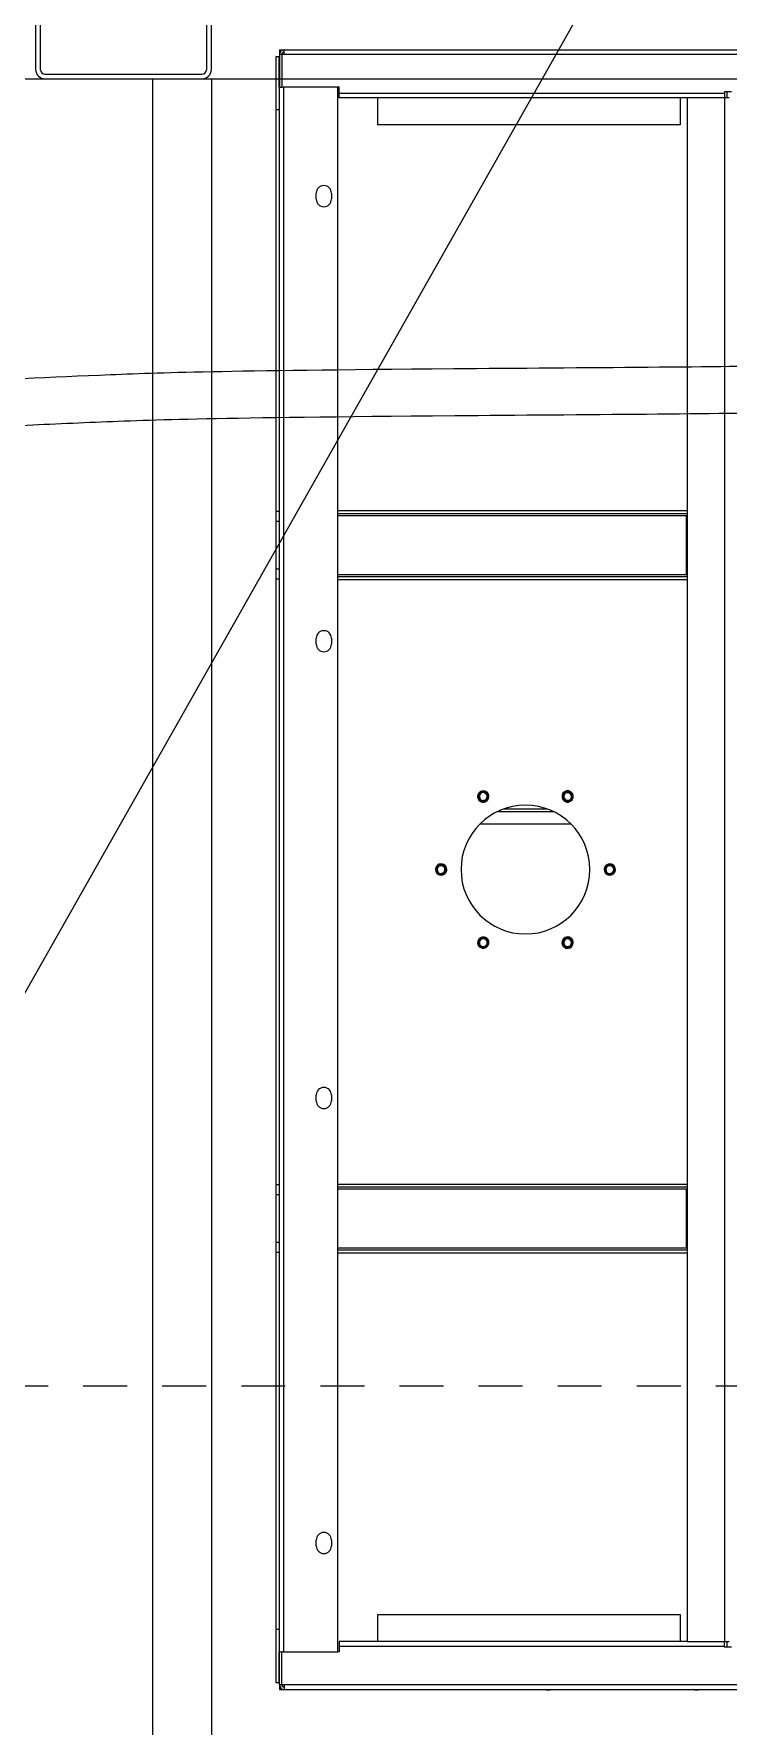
# Model space of a CAD drawing. Header units: millimetres. Extents: x 0 to 87554, y -20854 to 20404.
# Drawn here: x 11251 to 11843, y 5872 to 7317 of the extents above; entities that cross this region are included whole.
import ezdxf

# ---------------------------------------------------------------- set-up
doc = ezdxf.new("R2010")
doc.units = ezdxf.units.MM
doc.linetypes.add('CENTER', pattern=[50.8, 31.75, -6.35, 6.35, -6.35])
doc.linetypes.add('JIS_02_0.7', pattern=[1.35, 0.75, -0.6])
doc.layers.get('0').update_dxf_attribs({"lineweight": 15})
doc.layers.add('2', color=4, linetype='CENTER')
doc.layers.add('CO', color=7, linetype='Continuous', lineweight=9)
doc.layers.add('THICK', color=7, linetype='Continuous', lineweight=0)
doc.styles.get("Standard").update_dxf_attribs({"font": 'isocp.shx', "width": 0.707, "bigfont": 'hztxt.shx'})
doc.dimstyles.new('DJ', dxfattribs={"dimtxt": 75, "dimasz": 75, "dimexe": 20, "dimexo": 0, "dimgap": 20, "dimtad": 1, "dimdec": 1, "dimtxsty": 'Standard', "dimcen": 10, "dimclrd": 95, "dimclre": 95, "dimclrt": 95, "dimadec": 0, "dimazin": 0, "dimtfac": 1, "dimtdec": 1, "dimtmove": 1, "dimatfit": 3, "dimfxl": 1, "dimlwd": 13, "dimlwe": 15, "dimarcsym": 0})

# ---------------------------------------------------------------- blocks, each defined once
blk = doc.blocks.new('A$C1B2D4C3C')
at = {"color": 87, "linetype": 'Continuous', "lineweight": 25}
for p, q in [((8, 1001), (8, 997)), ((12, 1001), (8, 1001)), ((12, 1001), (40, 1001)), ((12, 999), (12, 1001)), ((12, 999), (40, 999)), ((12, 997), (12, 998.9)), ((12, 998.9), (40, 998.9)), ((14, 1004.1), (14, 1001.1)), ((59, 1004.1), (14, 1004.1)), ((14, 1001.1), (40, 1001.1)), ((23, 999), (23, 998.9)), ((1376, 1001.1), (40, 1001.1)), ((40, 1001.1), (40, 1001)), ((40, 1001), (40, 999)), ((40, 999), (40, 998.9)), ((40, 997.7), (40, 998.9)), ((40, 997.7), (40, 997.1)), ((40, 997.1), (1376, 997.1)), ((40, 997.1), (40, 951.1)), ((59, 1001.1), (59, 1004.1)), ((381.3, 1004.1), (59, 1004.1)), ((389.5, 1004.1), (381.3, 1004.1)), ((381.3, 1004.1), (381.3, 1001.1)), ((389.5, 1001.1), (389.5, 1004.1)), ((430.5, 1004.1), (389.5, 1004.1)), ((430.5, 1004.1), (430.5, 1001.1)), ((438.7, 1004.1), (430.5, 1004.1)), ((438.7, 1001.1), (438.7, 1004.1)), ((956.3, 1004.1), (438.7, 1004.1)), ((964.5, 1004.1), (956.3, 1004.1)), ((956.3, 1004.1), (956.3, 1001.1)), ((964.5, 1001.1), (964.5, 1004.1)), ((1005.5, 1004.1), (964.5, 1004.1)), ((1005.5, 1004.1), (1005.5, 1001.1)), ((1013.7, 1004.1), (1005.5, 1004.1)), ((1013.7, 1001.1), (1013.7, 1004.1)), ((1357, 1004.1), (1013.7, 1004.1)), ((1357, 1004.1), (1357, 1001.1)), ((1402, 1004.1), (1357, 1004.1)), ((1376, 1001.1), (1402, 1001.1)), ((1376, 1001), (1376, 1001.1)), ((1404, 1001), (1376, 1001)), ((1376, 1001), (1376, 999)), ((1404, 999), (1376, 999)), ((1376, 998.9), (1376, 999)), ((1404, 998.9), (1376, 998.9)), ((1376, 997.7), (1376, 998.9)), ((1376, 997.1), (1376, 997.7)), ((1376, 951.1), (1376, 997.1)), ((1393, 998.9), (1393, 999)), ((1402, 1001.1), (1402, 1004.1)), ((1408, 1001), (1404, 1001)), ((1404, 999), (1404, 1001)), ((1404, 997), (1404, 998.9)), ((1408, 1001), (1408, 997)), ((8, 997), (8, 90.5)), ((12, 997), (8, 997)), ((12, 90.5), (12, 997)), ((1404, 90.5), (1404, 997)), ((1404, 997), (1408, 997)), ((1408, 997), (1408, 90.5)), ((130.5, 969.6), (135.5, 969.6)), ((510.5, 969.6), (515.5, 969.6)), ((900.5, 969.6), (905.5, 969.6)), ((1280.5, 969.6), (1285.5, 969.6)), ((135.5, 956.6), (130.5, 956.6)), ((515.5, 956.6), (510.5, 956.6)), ((905.5, 956.6), (900.5, 956.6)), ((1285.5, 956.6), (1280.5, 956.6)), ((40, 951.1), (1376, 951.1)), ((40, 950), (40, 951.1)), ((45, 950), (40, 950)), ((45, 950), (45, 621)), ((49, 950), (45, 950)), ((49, 653), (49, 950)), ((380.5, 653), (380.5, 951.1)), ((383, 653), (383, 951.1)), ((385, 951.1), (385, 653.5)), ((435, 653.5), (435, 951.1)), ((437, 951.1), (437, 653)), ((439.5, 951.1), (439.5, 653)), ((955.5, 653), (955.5, 951.1)), ((958, 653), (958, 951.1)), ((960, 951.1), (960, 653.5)), ((1010, 653.5), (1010, 951.1)), ((1012, 951.1), (1012, 653)), ((1014.5, 951.1), (1014.5, 653)), ((1367, 950), (1371, 950)), ((1367, 653), (1367, 950)), ((1371, 950), (1371, 621)), ((1371, 950), (1376, 950)), ((1376, 950), (1376, 951.1)), ((49, 917), (72, 917)), ((72, 917), (72, 659)), ((1344, 917), (1367, 917)), ((1344, 659), (1344, 917)), ((703.9, 863.3), (704, 863.3)), ((704.7, 863.3), (704, 863.3)), ((711.3, 862.7), (712, 862.7)), ((712.1, 862.7), (712, 862.7)), ((643.3, 823.6), (643.4, 823.7)), ((643.7, 824.3), (643.4, 823.7)), ((647.5, 829.7), (647.9, 830.3)), ((648, 830.4), (647.9, 830.3)), ((747, 829.8), (747, 752.2)), ((768.6, 830.7), (768.7, 830.6)), ((768.9, 830), (768.7, 830.6)), ((771.8, 824), (772.1, 823.4)), ((757.5, 814.9), (757.5, 767.1)), ((759.6, 772.1), (759.6, 809.9)), ((772.1, 823.3), (772.1, 823.4)), ((7.6, 773.3), (8, 774)), ((7.6, 773.3), (7.6, 769.7)), ((8, 769), (7.6, 769.7)), ((7.6, 769.7), (7.6, 769.7)), ((7.6, 769.7), (8, 769.1)), ((643.9, 758.7), (643.9, 758.6)), ((644.2, 758), (643.9, 758.6)), ((647.1, 752), (647.3, 751.4)), ((768, 751.6), (768.1, 751.7)), ((768.5, 752.3), (768.1, 751.7)), ((772.3, 757.7), (772.6, 758.3)), ((772.7, 758.4), (772.6, 758.3)), ((647.4, 751.3), (647.3, 751.4)), ((703.9, 719.3), (704, 719.3)), ((704.7, 719.3), (704, 719.3)), ((711.3, 718.7), (712, 718.7)), ((712.1, 718.7), (712, 718.7)), ((72, 659), (49, 659)), ((1367, 653), (49, 653)), ((49, 653), (49, 621)), ((384.7, 653), (385, 653.5)), ((385, 653.5), (384.7, 653)), ((385, 653.5), (435, 653.5)), ((435, 653.5), (435.3, 653)), ((435.3, 653), (435, 653.5)), ((959.7, 653), (960, 653.5)), ((960, 653.5), (959.7, 653)), ((960, 653.5), (1010, 653.5)), ((1010, 653.5), (1010.3, 653)), ((1010.3, 653), (1010, 653.5)), ((1367, 659), (1344, 659)), ((1367, 621), (1367, 653)), ((7.6, 646.8), (8, 647.5)), ((7.6, 646.8), (7.6, 643.2)), ((8, 642.5), (7.6, 643.2)), ((7.6, 643.2), (7.6, 643.2)), ((7.6, 643.2), (8, 642.6)), ((44, 615), (44, 621)), ((44, 621), (45, 621)), ((49, 619), (44, 619)), ((45, 621), (49, 621)), ((1367, 621), (49, 621)), ((49, 621), (49, 617)), ((1371, 621), (1367, 621)), ((1367, 617), (1367, 621)), ((1372, 619), (1367, 619)), ((1372, 621), (1371, 621)), ((1372, 615), (1372, 621))]:
    blk.add_line(p, q, dxfattribs=at)
for centre, radius, start, end in [((12, 997), 4, 90, 180), ((12, 997), 2, 90, 180), ((16.7, 999.1), 0.2, 210, 270), ((1404, 997), 4, 0, 90), ((1404, 997), 2, 0, 90), ((130.5, 963.1), 6.5, 90, 270), ((135.5, 963.1), 6.5, 270, 90), ((510.5, 963.1), 6.5, 90, 270), ((515.5, 963.1), 6.5, 270, 90), ((900.5, 963.1), 6.5, 90, 270), ((905.5, 963.1), 6.5, 270, 90), ((1280.5, 963.1), 6.5, 90, 270), ((1285.5, 963.1), 6.5, 270, 90), ((708, 863), 4.86, 355.1046, 175.1046), ((708, 863), 4.09, 355.1046, 175.1046), ((708, 863), 4.86, 175.1046, 355.1046), ((708, 863), 4.09, 175.1046, 355.1046), ((708, 863), 4, 355.1046, 175.1046), ((708, 863), 4, 175.1046, 355.1046), ((708, 863), 3.32, 355.1046, 175.1046), ((708, 863), 3.32, 175.1046, 355.1046), ((708, 791), 55, 90, 270), ((708, 791), 55, 270, 90), ((645.6, 827), 4.86, 55.1046, 235.1046), ((645.6, 827), 4.09, 55.1046, 235.1046), ((645.6, 827), 4, 55.1046, 235.1046), ((645.6, 827), 3.32, 55.1046, 235.1046), ((645.6, 827), 4.86, 235.1046, 55.1046), ((645.6, 827), 4.09, 235.1046, 55.1046), ((645.6, 827), 4, 235.1046, 55.1046), ((645.6, 827), 3.32, 235.1046, 55.1046), ((770.4, 827), 4.86, 115.1046, 295.1046), ((770.4, 827), 4.09, 115.1046, 295.1046), ((770.4, 827), 4, 115.1046, 295.1046), ((770.4, 827), 3.32, 115.1046, 295.1046), ((770.4, 827), 4.86, 295.1046, 115.1046), ((770.4, 827), 4.09, 295.1046, 115.1046), ((770.4, 827), 4, 295.1046, 115.1046), ((770.4, 827), 3.32, 295.1046, 115.1046), ((645.6, 755), 4.86, 115.1046, 295.1046), ((645.6, 755), 4.09, 115.1046, 295.1046), ((645.6, 755), 4, 115.1046, 295.1046), ((645.6, 755), 3.32, 115.1046, 295.1046), ((645.6, 755), 4.86, 295.1046, 115.1046), ((645.6, 755), 4.09, 295.1046, 115.1046), ((645.6, 755), 4, 295.1046, 115.1046), ((645.6, 755), 3.32, 295.1046, 115.1046), ((770.4, 755), 4.86, 55.1046, 235.1046), ((770.4, 755), 4.09, 55.1046, 235.1046), ((770.4, 755), 4, 55.1046, 235.1046), ((770.4, 755), 3.32, 55.1046, 235.1046), ((770.4, 755), 4.86, 235.1046, 55.1046), ((770.4, 755), 4.09, 235.1046, 55.1046), ((770.4, 755), 4, 235.1046, 55.1046), ((770.4, 755), 3.32, 235.1046, 55.1046), ((708, 719), 4.86, 355.1046, 175.1046), ((708, 719), 4.09, 355.1046, 175.1046), ((708, 719), 4, 355.1046, 175.1046), ((708, 719), 4.86, 175.1046, 355.1046), ((708, 719), 4.09, 175.1046, 355.1046), ((708, 719), 4, 175.1046, 355.1046), ((708, 719), 3.32, 355.1046, 175.1046), ((708, 719), 3.32, 175.1046, 355.1046)]:
    blk.add_arc(centre, radius, start, end, dxfattribs=at)

msp = doc.modelspace()

# ---------------------------------------------------------------- linework, layer by layer
at = {"lineweight": -3}
msp.add_lwpolyline([(11402.388, 5046.757), (11352.388, 5046.757), (11352.388, 7278.757), (11402.388, 7278.757)], close=True, dxfattribs=at)
at = {"color": 5, "lineweight": -3}
for points, knots in [([(10138.248, 7088.725), (10151.144, 7092.005), (10164.071, 7095.293), (10187.621, 7101.164), (10198.229, 7103.765), (10215.851, 7107.955), (10222.844, 7109.584), (10243.877, 7114.35), (10257.929, 7117.359), (10303.712, 7126.628), (10340.554, 7132.245), (10456.37, 7147.058), (10470.636, 7154.22), (11106.061, 7014.732), (11136.433, 7016.906), (11216.646, 7021.899), (11266.443, 7024.243), (11365.897, 7028.207), (11415.556, 7029.827), (11741.212, 7032.344), (11867.259, 7033.219), (11927.039, 7035.017), (11970.776, 7035.928), (12010.877, 7037.633), (12027.25, 7038.376), (12076.347, 7040.785), (12109.08, 7042.634), (12217.56, 7049.401), (12293.324, 7055.16), (12418.3, 7065.332), (12589.64, 7069.506), (12638.85, 7073.683)], [0, 0, 0, 0, 39.90869459, 39.90869459, 72.45840992, 72.45840992, 93.79323409, 93.79323409, 136.46288243, 136.46288243, 232.53980227, 232.53980227, 424.69364194, 424.69364194, 515.36034045, 515.36034045, 664.2956147, 664.2956147, 813.23088895, 813.23088895, 891.51689433, 891.51689433, 962.95876498, 962.95876498, 1012.29595826, 1012.29595826, 1110.97034482, 1110.97034482, 1339.26709238, 1339.26709238, 1487.34740518, 1487.34740518, 1487.34740518, 1487.34740518]), ([(10148.108, 7049.959), (10160.945, 7053.224), (10173.753, 7056.482), (10197.07, 7062.296), (10207.587, 7064.875), (10224.999, 7069.015), (10231.898, 7070.622), (10252.595, 7075.311), (10266.433, 7078.272), (10313.059, 7086.691), (10340.959, 7091.685), (10445.02, 7105.059), (10451.546, 7111.831), (11083.678, 6972.878), (11118.389, 6975.558), (11178.971, 6979.538), (11204.821, 6981.017), (11256.535, 6983.657), (11282.401, 6984.818), (11360.031, 6987.987), (11411.824, 6989.682), (11739.661, 6992.27), (11865.676, 6993.141), (11925.812, 6994.942), (11969.931, 6995.862), (12010.787, 6997.589), (12027.519, 6998.344), (12077.728, 7000.798), (12111.184, 7002.686), (12178.06, 7006.861), (12211.481, 7009.147), (12311.697, 7016.442), (12378.447, 7021.888), (12592.285, 7029.587), (12617.262, 7031.707), (12642.233, 7033.826)], [0, 0, 0, 0, 39.7269061, 39.7269061, 72.42897964, 72.42897964, 93.89798441, 93.89798441, 136.83599394, 136.83599394, 222.71201302, 222.71201302, 394.46405118, 394.46405118, 499.1675563, 499.1675563, 576.97787912, 576.97787912, 654.78820194, 654.78820194, 810.40884757, 810.40884757, 888.48679191, 888.48679191, 960.8237947, 960.8237947, 1010.97746926, 1010.97746926, 1111.28481839, 1111.28481839, 1211.59216752, 1211.59216752, 1412.20686578, 1412.20686578, 1487.34740518, 1487.34740518, 1487.34740518, 1487.34740518])]:
    msp.add_open_spline(points, degree=3, knots=knots, dxfattribs=at)
at = {"layer": '2', "color": 1, "linetype": 'JIS_02_0.7', "ltscale": 50}
msp.add_line((6837.976, 6162.757), (13206.433, 6162.757), dxfattribs=at)
at = {"layer": 'CO'}
msp.add_lwpolyline([(12850.387, 7378.757), (7163.387, 7378.757), (7163.387, 7278.757), (12850.387, 7278.757)], close=True, dxfattribs=at)
for points in [[(11260.388, 7278.757), (11394.388, 7278.757, 0.41421356), (11402.388, 7286.757), (11402.388, 7370.757, 0.41421356), (11394.388, 7378.757), (11260.388, 7378.757, 0.41421356), (11252.388, 7370.757), (11252.388, 7286.757, 0.41421356)], [(11260.388, 7278.757), (11394.388, 7278.757, 0.41421356), (11402.388, 7286.757), (11402.388, 7370.757, 0.41421356), (11394.388, 7378.757), (11260.388, 7378.757, 0.41421356), (11252.388, 7370.757), (11252.388, 7286.757, 0.41421356)], [(11260.388, 7282.757), (11394.388, 7282.757, 0.41421356), (11398.388, 7286.757), (11398.388, 7370.757, 0.41421356), (11394.388, 7374.757), (11260.388, 7374.757, 0.41421356), (11256.388, 7370.757), (11256.388, 7286.757, 0.41421356)], [(11260.388, 7282.757), (11394.388, 7282.757, 0.41421356), (11398.388, 7286.757), (11398.388, 7370.757, 0.41421356), (11394.388, 7374.757), (11260.388, 7374.757, 0.41421356), (11256.388, 7370.757), (11256.388, 7286.757, 0.41421356)]]:
    msp.add_lwpolyline(points, format="xyb", close=True, dxfattribs=at)

# ---------------------------------------------------------------- block references
at = {"rotation": 90}
msp.add_blockref('A$C1B2D4C3C', (12461.462, 5895.547), dxfattribs=at)

# ---------------------------------------------------------------- leaders
at = {"layer": 'THICK', "lineweight": -3}
msp.add_leader([(11067.387, 6187.492), (11988.173, 7815.165), (12511.443, 7815.165)], dimstyle='DJ', override={"dimtad": 0, "dimfxl": 1.25, "dimarcsym": 1}, dxfattribs=at)

doc.saveas('drawing.dxf')
